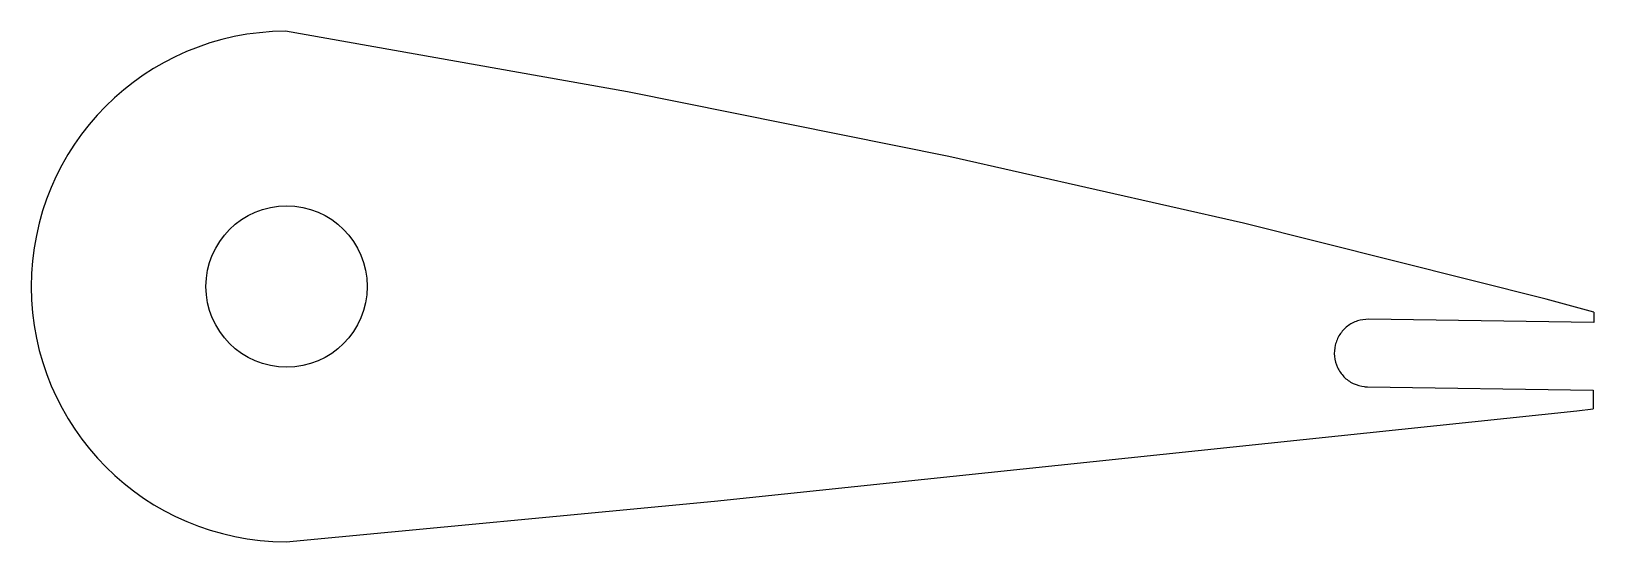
# Model space of a CAD drawing. Extents: x 8.3 to 45.7, y -7 to 5.2.
import ezdxf

# ---------------------------------------------------------------- set-up
doc = ezdxf.new("R2010")
doc.units = 0
doc.header["$MEASUREMENT"] = 0
doc.layers.add('VISIBLE', color=7, linetype='CONTINUOUS')

msp = doc.modelspace()

# ---------------------------------------------------------------- linework, layer by layer
at = {"layer": 'VISIBLE'}
for p, q in [((22.581, 3.722), (14.407, 5.169)), ((30.268, 2.173), (22.581, 3.722)), ((37.317, 0.578), (30.268, 2.173)), ((44.55, -1.239), (37.317, 0.578)), ((45.69, -1.553), (44.55, -1.239)), ((45.69, -1.799), (40.307, -1.719)), ((45.69, -1.553), (45.69, -1.799)), ((40.283, -3.339), (45.674, -3.419)), ((45.674, -3.419), (45.674, -3.865)), ((24.663, -6.077), (45.282, -3.911)), ((45.282, -3.911), (45.674, -3.865)), ((14.418, -7.044), (24.663, -6.077))]:
    msp.add_line(p, q, dxfattribs=at)
msp.add_circle((14.43, -0.938), 1.929, dxfattribs=at)
msp.add_arc((14.43, -0.938), 6.107, 90.2149, 269.885, dxfattribs=at)
msp.add_open_spline([(40.307, -1.719), (40.216, -1.727), (40.034, -1.742), (39.789, -1.878), (39.602, -2.081), (39.493, -2.336), (39.474, -2.613), (39.547, -2.88), (39.709, -3.108), (39.919, -3.269), (40.192, -3.339), (40.259, -3.339), (40.283, -3.339)], degree=3, knots=[0, 0, 0, 0, 0.104606, 0.209212, 0.313817, 0.418423, 0.523028, 0.627633, 0.732238, 0.836844, 0.941449, 1, 1, 1, 1], dxfattribs=at)

doc.saveas('drawing.dxf')
